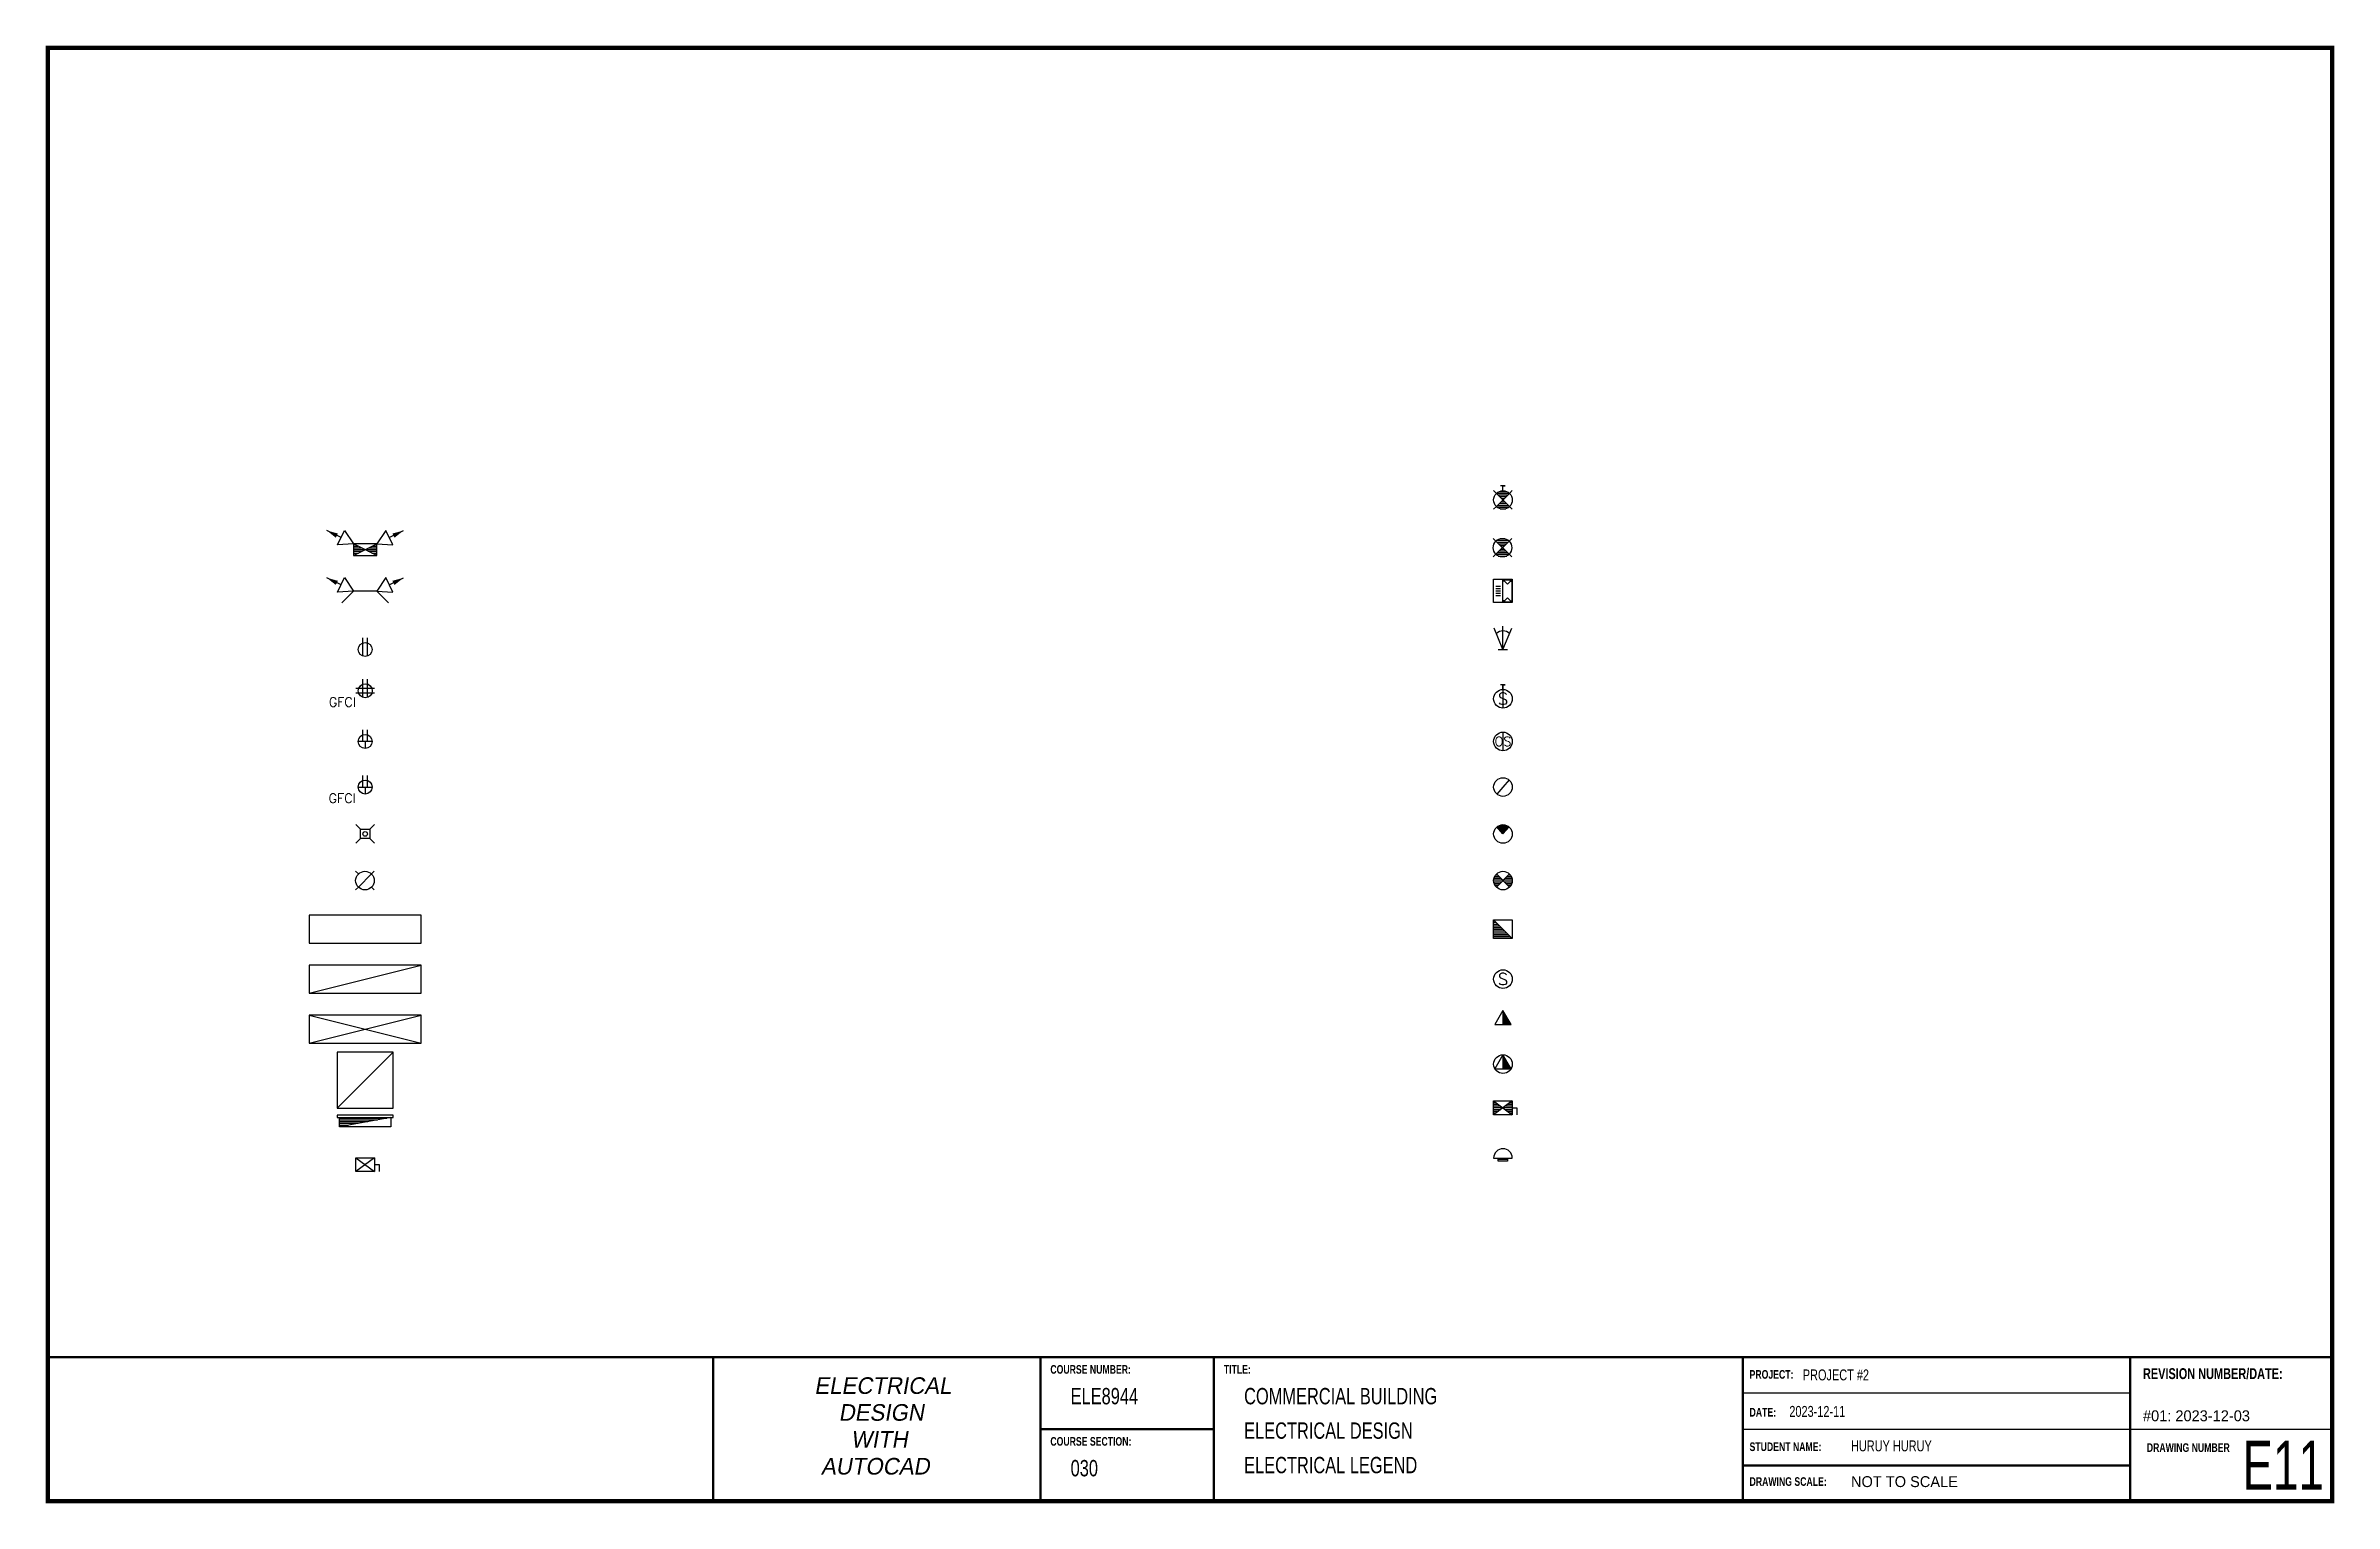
# Paper-space layout 'Legend' of a CAD drawing. Header units: millimetres. Extents: x 1 to 422, y 1 to 270.
# The model-space entities are those that its viewports show. They can reach past a viewport. Long polylines and large blocks are cut down to what shows.
import ezdxf
from ezdxf.enums import TextEntityAlignment as Align

# ---------------------------------------------------------------- set-up
doc = ezdxf.new("R2010")
doc.units = ezdxf.units.MM
for name, color, linetype in [('A-TL-LIN-BRDR', 5, 'Continuous'), ('A-TL-LIN-HORZ', 5, 'Continuous'), ('A-TL-LOGO', 5, 'Continuous'), ('A-TL-TXT-ARCH', 250, 'Continuous'), ('A-TL-TXT-RED', 1, 'Continuous'), ('A-VP-VPRT', 5, 'Continuous'), ('E-NW-TAB-CCT', 5, 'Continuous')]:
    doc.layers.add(name, color=color, linetype=linetype)
doc.styles.add('ARCH', font='comic.ttf')
doc.styles.add('ROMANS 100', font='romans.shx', dxfattribs={"height": 100})
doc.styles.add('ROMANS 125', font='romans.shx', dxfattribs={"height": 125})
doc.styles.add('TITLE', font='_romant.shx', dxfattribs={"oblique": 10, "bigfont": 'bigfont.shx'})
doc.styles.add('UNIV2', font='', dxfattribs={"width": 0.75, "height": 0.09375})
doc.styles.get('UNIV2').set_extended_font_data('Univers-Light-Normal', bold=True)

# ---------------------------------------------------------------- blocks, each defined once
blk = doc.blocks.new('TITLEBLOCK TABLOID 17X11')
at = {"layer": 'A-TL-LIN-BRDR', "const_width": 79.4}
blk.add_lwpolyline([(0, 0), (41910, 0), (41910, 26670), (0, 26670)], close=True, dxfattribs=at)
at = {"layer": 'A-TL-LIN-BRDR', "const_width": 41.5}
for points in [[(-2, 2642), (41910, 2642)], [(12208, 2642), (12208, 0)], [(18210, 2642), (18210, 0)], [(21393, 2642), (21393, 0)], [(31100, 2642), (31100, 0)], [(38207, 2642), (38207, 0)], [(18210, 1321), (21393, 1321)]]:
    blk.add_lwpolyline(points, dxfattribs=at)
at = {"layer": 'A-TL-LIN-HORZ'}
for p, q in [((38207, 1979), (31100, 1979)), ((41910, 1315), (31100, 1315))]:
    blk.add_line(p, q, dxfattribs=at)
at = {"layer": 'A-TL-LIN-HORZ', "const_width": 41.5}
blk.add_lwpolyline([(38207, 652), (31100, 652)], dxfattribs=at)
at = {"layer": 'A-TL-TXT-ARCH', "style": 'ARCH', "width": 0.75}
for tag, p, height in [('PROJECT#', (32199, 2216), 200), ('COURSE', (18765, 1776), 300), ('TITLE1', (21948, 1776), 300), ('YYYY-MM-DD', (31952, 1546), 200), ('TITLE2', (21948, 1143), 300), ('FULL_NAME', (33083, 913), 200), ('SECTION', (18765, 455), 300), ('TITLE3', (21948, 511), 300)]:
    blk.add_attdef(tag, p, '', height=height, dxfattribs=at)
at = {"layer": 'A-TL-TXT-ARCH', "style": 'ARCH'}
for tag, p in [('REVISION', (38440, 1465)), ('SCALE', (33083, 257))]:
    blk.add_attdef(tag, p, '', height=200, dxfattribs=at)
at = {"layer": 'A-TL-TXT-ARCH', "style": 'ARCH', "width": 0.7}
blk.add_attdef('#', text='', height=900, dxfattribs=at).set_placement((41014, 658), align=Align.MIDDLE_CENTER)
at = {"layer": 'A-TL-TXT-RED', "style": 'TITLE', "oblique": 10}
for s, p in [('ELECTRICAL', (14061, 1967)), ('DESIGN', (14508, 1474)), ('WITH ', (14732, 980)), ('AUTOCAD', (14183, 487))]:
    blk.add_text(s, height=304.8, dxfattribs=at).set_placement(p)
at = {"layer": 'A-TL-TXT-RED', "style": 'UNIV2', "width": 0.75}
for s, height, p in [('COURSE NUMBER:', 158.75, (18393, 2337)), ('TITLE:', 158.8, (21576, 2337)), ('PROJECT:', 158.8, (31222, 2245)), ('REVISION NUMBER/DATE:', 200, (38440, 2239)), ('DATE:', 158.8, (31222, 1551)), ('COURSE SECTION:', 158.75, (18393, 1016)), ('STUDENT NAME:', 158.75, (31222, 918)), ('DRAWING NUMBER', 158.75, (38511, 902)), ('DRAWING SCALE:', 158.75, (31222, 279))]:
    blk.add_text(s, height=height, dxfattribs=at).set_placement(p)
blk = doc.blocks.new('*U288')
for p, q in [((25, 0), (-25, 0)), ((0, 0), (0, -200)), ((0, -50), (0, 0)), ((0, 0), (25, 0)), ((0, -50), (0, -250))]:
    blk.add_line(p, q)
blk.add_circle((0, -150), 100)
at = {"style": 'ROMANS 125'}
blk.add_text('S', height=125, dxfattribs=at).set_placement((0, -150), align=Align.MIDDLE_CENTER)
at = {"style": 'ROMANS 100'}
for tag, p in [('CIRCUIT', (1, -234)), ('ROOM', (1, -359)), ('SPECIAL', (1, -469))]:
    blk.add_attdef(tag, text='', height=100, dxfattribs=at).set_placement(p, align=Align.TOP_CENTER)
blk = doc.blocks.new('*U274')
at = {"transparency": 33554687}
h = blk.add_hatch(dxfattribs=at)
h.set_pattern_fill('LINE', color=256, scale=150)
h.set_pattern_definition([(0, (0, 0), (0, 18.75), [])])
h.paths.add_polyline_path([(-71, 71), (0, 0), (71, 71, 0.414214)])
h.paths.add_polyline_path([(-71, -71, 0.414214), (71, -71), (0, 0)])
for p, q in [((-100, 100), (-71, 71)), ((71, 71), (-71, -71)), ((-71, 71), (71, -71)), ((25, 150), (-25, 150)), ((0, 100), (0, 150)), ((0, 150), (25, 150)), ((100, 100), (71, 71)), ((-71, -71), (-100, -100)), ((71, -71), (100, -100))]:
    blk.add_line(p, q)
blk.add_circle((0, 0), 100)
blk = doc.blocks.new('*U273')
at = {"transparency": 33554687}
h = blk.add_hatch(dxfattribs=at)
h.set_pattern_fill('LINE', color=256, scale=150)
h.set_pattern_definition([(0, (-22805.316, -22524.634), (0, 18.75), [])])
h.paths.add_polyline_path([(-125, 125), (-125, 0), (0, 62)])
h.paths.add_polyline_path([(125, 125), (0, 62), (125, 0)])
for p, q in [((-259, 192), (-411, 268)), ((259, 192), (411, 268)), ((125, 125), (-125, 125)), ((-125, 125), (-125, 0)), ((-125, 0), (125, 125)), ((125, 0), (-125, 125)), ((125, 0), (-125, 125)), ((-125, 0), (125, 0)), ((125, 0), (125, 125))]:
    blk.add_line(p, q)
for points in [[(-304, 214, 50, 0, 0), (-411, 268, 0, 0, 0)], [(304, 214, 50, 0, 0), (411, 268, 0, 0, 0)]]:
    blk.add_lwpolyline(points, format="xyseb")
for points in [[(-125, 125), (-298, 115), (-220, 270)], [(125, 125), (298, 115), (220, 270)]]:
    blk.add_lwpolyline(points, close=True)
at = {"style": 'ROMANS 100', "flags": 1}
for tag, p in [('BATTERYPACK', (5, -176)), ('ROOM', (15, -306)), ('SPECIAL', (15, -453))]:
    blk.add_attdef(tag, text='', height=100, dxfattribs=at).set_placement(p, align=Align.TOP_CENTER)
at = {"style": 'ROMANS 100'}
blk.add_attdef('CIRCUIT', text='', height=100, dxfattribs=at).set_placement((15, -40), align=Align.TOP_CENTER)
blk = doc.blocks.new('*U275')
for p, q in [((-259, 192), (-411, 268)), ((259, 192), (411, 268)), ((-125, 125), (-250, 0)), ((125, 125), (-125, 125)), ((125, 125), (250, 0))]:
    blk.add_line(p, q)
for points in [[(-304, 214, 50, 0, 0), (-411, 268, 0, 0, 0)], [(304, 214, 50, 0, 0), (411, 268, 0, 0, 0)]]:
    blk.add_lwpolyline(points, format="xyseb")
for points in [[(-125, 125), (-298, 115), (-220, 270)], [(125, 125), (298, 115), (220, 270)]]:
    blk.add_lwpolyline(points, close=True)
at = {"style": 'ROMANS 100', "flags": 1}
for tag, p in [('BATTERYPACK', (5, -176)), ('ROOM', (15, -306)), ('SPECIAL', (15, -453))]:
    blk.add_attdef(tag, text='', height=100, dxfattribs=at).set_placement(p, align=Align.TOP_CENTER)
at = {"style": 'ROMANS 100'}
blk.add_attdef('CIRCUIT', text='', height=100, dxfattribs=at).set_placement((15, -40), align=Align.TOP_CENTER)
blk = doc.blocks.new('*U11')
blk.add_line((100, -32), (-100, -32))
blk.add_lwpolyline([(50, -20), (-50, -20), (-50, 0), (50, 0)], close=True)
blk.add_arc((0, -32), 100, 180, 0)
at = {"style": 'ROMANS 100'}
blk.add_attdef('CIRCUIT', text='', height=100, dxfattribs=at).set_placement((1, -225), align=Align.TOP_CENTER)
at = {"style": 'ROMANS 100', "flags": 1}
for tag, p in [('ROOM', (1, -377)), ('SPECIAL', (1, -530))]:
    blk.add_attdef(tag, text='', height=100, dxfattribs=at).set_placement(p, align=Align.TOP_CENTER)
blk = doc.blocks.new('*U276')
at = {"rotation": 180}
blk.add_blockref('*U11', (0, 0), dxfattribs=at)
at = {"style": 'ROMANS 100'}
for tag, p in [('FIREZONE', (7, -17)), ('ROOM', (7, -141)), ('SPECIAL', (7, -273))]:
    blk.add_attdef(tag, text='', height=100, dxfattribs=at).set_placement(p, align=Align.TOP_CENTER)
blk = doc.blocks.new('*U278')
for p, q in [((0, 0), (-65, -76)), ((65, 76), (0, 0))]:
    blk.add_line(p, q)
blk.add_circle((0, 0), 100)
at = {"style": 'ROMANS 100'}
for tag, p in [('FIREZONE', (6, -128)), ('SPECIAL', (6, -363)), ('ROOM', (6, -253))]:
    blk.add_attdef(tag, text='', height=100, dxfattribs=at).set_placement(p, align=Align.TOP_CENTER)
blk = doc.blocks.new('*U279')
at = {"transparency": 33554687}
h = blk.add_hatch(color=256, dxfattribs=at)
h.dxf.hatch_style = 1
h.paths.add_polyline_path([(65, 76, 0.371601), (-65, 76), (0, 0)])
for p, q in [((0, 0), (-65, 76)), ((65, 76), (0, 0))]:
    blk.add_line(p, q)
blk.add_circle((0, 0), 100)
at = {"style": 'ROMANS 100', "flags": 1}
for tag, p in [('FIREZONE', (-6, -123)), ('SPECIAL', (6, -363)), ('ROOM', (6, -253))]:
    blk.add_attdef(tag, text='', height=100, dxfattribs=at).set_placement(p, align=Align.TOP_CENTER)
blk = doc.blocks.new('*U270')
at = {"transparency": 33554687}
h = blk.add_hatch(dxfattribs=at)
h.set_pattern_fill('LINE', color=256, scale=150)
h.set_pattern_definition([(0, (-23364.035, -21347.374), (0, 18.75), [])])
h.paths.add_polyline_path([(-100, -200), (100, -200), (-100, 0)])
for p, q in [((-100, 0), (100, 0)), ((-100, -200), (-100, 0)), ((-100, 0), (100, -200)), ((100, 0), (100, -200)), ((100, -200), (-100, -200))]:
    blk.add_line(p, q)
at = {"style": 'ROMANS 100'}
blk.add_attdef('FIREZONE', text='', height=100, dxfattribs=at).set_placement((3, -226), align=Align.TOP_CENTER)
at = {"style": 'ROMANS 100', "flags": 1}
for tag, p in [('ROOM', (3, -350)), ('SPECIAL', (3, -461))]:
    blk.add_attdef(tag, text='', height=100, dxfattribs=at).set_placement(p, align=Align.TOP_CENTER)
blk = doc.blocks.new('CEILING RECESSED SPEAKER')
blk.add_circle((0, 0), 100)
at = {"style": 'ROMANS 125'}
blk.add_text('S', height=125, dxfattribs=at).set_placement((0, 0), align=Align.MIDDLE_CENTER)
at = {"style": 'ROMANS 100'}
blk.add_attdef('FIREZONE', text='', height=100, dxfattribs=at).set_placement((8, -128), align=Align.TOP_CENTER)
at = {"style": 'ROMANS 100', "flags": 1}
for tag, p in [('SPECIAL', (8, -363)), ('ROOM', (8, -253))]:
    blk.add_attdef(tag, text='', height=100, dxfattribs=at).set_placement(p, align=Align.TOP_CENTER)
blk = doc.blocks.new('*U271')
for p, q in [((0, 0), (-96, 231)), ((0, 0), (0, 250)), ((0, 0), (96, 231)), ((-50, 0), (50, 0))]:
    blk.add_line(p, q)
blk.add_arc((0, 100), 100, 45, 135)
at = {"style": 'ROMANS 100'}
blk.add_attdef('CIRCUIT', text='', height=100, dxfattribs=at).set_placement((31, -39), align=Align.TOP_CENTER)
at = {"style": 'ROMANS 100', "flags": 1}
for tag, p in [('ROOM', (31, -164)), ('SPECIAL', (31, -274))]:
    blk.add_attdef(tag, text='', height=100, dxfattribs=at).set_placement(p, align=Align.TOP_CENTER)
blk = doc.blocks.new('*U272')
for p, q in [((-75, -75), (-25, -75)), ((-75, -100), (-25, -100)), ((-75, -125), (-25, -125)), ((-75, -150), (-25, -150)), ((-75, -175), (-25, -175)), ((0, -245), (0, -5)), ((0, -5), (95, -5)), ((15, -20), (5, -20)), ((15, -20), (15, -10)), ((15, -20), (48, -53)), ((80, -20), (48, -53)), ((80, -20), (80, -10)), ((80, -20), (90, -20)), ((95, -5), (95, -245)), ((95, -245), (0, -245)), ((15, -230), (5, -230)), ((15, -230), (48, -198)), ((15, -230), (15, -240)), ((80, -230), (48, -198)), ((80, -230), (80, -240)), ((80, -230), (90, -230))]:
    blk.add_line(p, q)
blk.add_lwpolyline([(100, 0), (100, -250), (-100, -250), (-100, 0)], close=True)
at = {"style": 'ROMANS 100'}
blk.add_attdef('FIREZONE', text='', height=100, dxfattribs=at).set_placement((8, -272), align=Align.TOP_CENTER)
at = {"style": 'ROMANS 100', "flags": 1}
for tag, p in [('SPECIAL', (8, -507)), ('ROOM', (8, -397))]:
    blk.add_attdef(tag, text='', height=100, dxfattribs=at).set_placement(p, align=Align.TOP_CENTER)
blk = doc.blocks.new('COMBINATION MAGNETIC STARTER')
at = {"transparency": 33554687}
h = blk.add_hatch(dxfattribs=at)
h.set_pattern_fill('LINE', color=256, scale=150)
h.set_pattern_definition([(0, (-23229.699, -19529.58), (0, 18.75), [])])
h.paths.add_polyline_path([(-100, 0), (-100, -150), (0, -75)])
h.paths.add_polyline_path([(0, -75), (100, -150), (100, 0)])
for p, q in [((-100, 0), (100, 0)), ((-100, -150), (-100, 0)), ((-100, 0), (100, -150)), ((100, 0), (-100, -150)), ((100, 0), (100, -150)), ((100, -150), (-100, -150)), ((100, -75), (150, -75)), ((150, -75), (150, -150))]:
    blk.add_line(p, q)
at = {"style": 'ROMANS 100', "flags": 1}
for tag, p in [('ROOM', (6, -178)), ('SPECIAL', (6, -306))]:
    blk.add_attdef(tag, text='', height=100, dxfattribs=at).set_placement(p, align=Align.TOP_CENTER)
blk = doc.blocks.new('RECESSED MOUNTED ELECTRICAL')
h = blk.add_hatch()
h.set_pattern_fill('LINE', color=256, scale=150)
h.set_pattern_definition([(0, (-2909.979, -7585.174), (0, 18.75), [])])
h.paths.add_polyline_path([(-275, 0), (-275, -100), (275, 0)])
for p, q in [((300, 25), (-300, 25)), ((-300, 25), (-300, 0)), ((-300, 0), (300, 0)), ((-275, 0), (275, 0)), ((-275, -100), (-275, 0)), ((275, 0), (-275, -100)), ((275, 0), (275, -100)), ((300, 0), (300, 25)), ((275, -100), (-275, -100))]:
    blk.add_line(p, q)
at = {"style": 'ROMANS 100', "flags": 1}
for tag, p in [('ROOM', (0, -151)), ('CIRCUITS', (0, -266)), ('VOLTAGE', (0, -384)), ('AMPERAGE', (0, -506)), ('SPECIAL', (0, -624))]:
    blk.add_attdef(tag, text='', height=100, dxfattribs=at).set_placement(p, align=Align.MIDDLE_CENTER)
blk = doc.blocks.new('*U269')
at = {"transparency": 33554687}
h = blk.add_hatch(color=256, dxfattribs=at)
h.dxf.hatch_style = 1
h.paths.add_polyline_path([(0, -150), (87, -150), (0, 0)])
blk.add_line((0, 0), (0, -150))
blk.add_lwpolyline([(0, 0), (-87, -150), (87, -150)], close=True)
at = {"style": 'ROMANS 100', "flags": 1}
for tag, p in [('SPECIAL', (8, -305)), ('ROOM', (8, -195))]:
    blk.add_attdef(tag, text='', height=100, dxfattribs=at).set_placement(p, align=Align.TOP_CENTER)
blk = doc.blocks.new('*U286')
at = {"transparency": 33554687}
h = blk.add_hatch(color=256, dxfattribs=at)
h.dxf.hatch_style = 1
h.paths.add_polyline_path([(0, 0), (0, -150), (87, -150)])
blk.add_line((0, 0), (0, -150))
blk.add_lwpolyline([(0, 0), (-87, -150), (87, -150)], close=True)
blk.add_circle((0, -100), 100)
at = {"style": 'ROMANS 100', "flags": 1}
for tag, p in [('SPECIAL', (8, -305)), ('ROOM', (8, -195))]:
    blk.add_attdef(tag, text='', height=100, dxfattribs=at).set_placement(p, align=Align.TOP_CENTER)
blk = doc.blocks.new('*U287')
for p, q in [((-25, -196), (-25, 0)), ((-25, -196), (-25, 0)), ((25, -196), (25, 0))]:
    blk.add_line(p, q)
blk.add_circle((0, -125), 75)
at = {"style": 'ROMANS 100'}
blk.add_attdef('CIRCUIT', text='', height=100, dxfattribs=at).set_placement((-4, -122), align=Align.TOP_CENTER)
at = {"style": 'ROMANS 100', "flags": 1}
for tag, p in [('SPECIAL', (-4, -357)), ('ROOM', (-4, -247))]:
    blk.add_attdef(tag, text='', height=100, dxfattribs=at).set_placement(p, align=Align.TOP_CENTER)
blk = doc.blocks.new('*U289')
for p, q in [((-25, -125), (-25, 0)), ((-25, -125), (-25, 0)), ((25, -125), (25, 0)), ((75, -125), (-75, -125)), ((0, -125), (0, -200))]:
    blk.add_line(p, q)
blk.add_circle((0, -125), 75)
at = {"style": 'ROMANS 100'}
blk.add_attdef('CIRCUIT', text='', height=100, dxfattribs=at).set_placement((-4, -122), align=Align.TOP_CENTER)
at = {"style": 'ROMANS 100', "flags": 1}
for tag, p in [('SPECIAL', (-4, -357)), ('ROOM', (-4, -247))]:
    blk.add_attdef(tag, text='', height=100, dxfattribs=at).set_placement(p, align=Align.TOP_CENTER)
blk = doc.blocks.new('*U290')
for p, q in [((-25, -125), (-25, 0)), ((25, -125), (25, 0)), ((-75, -125), (75, -125)), ((0, -125), (0, -200))]:
    blk.add_line(p, q)
blk.add_circle((0, -125), 75)
at = {"style": 'ROMANS 100'}
blk.add_text('GFCI', height=100, dxfattribs=at).set_placement((-100, -196), align=Align.TOP_RIGHT)
blk.add_attdef('CIRCUIT', text='', height=100, dxfattribs=at).set_placement((-4, -122), align=Align.TOP_CENTER)
at = {"style": 'ROMANS 100', "flags": 1}
for tag, p in [('SPECIAL', (-4, -357)), ('ROOM', (-4, -247))]:
    blk.add_attdef(tag, text='', height=100, dxfattribs=at).set_placement(p, align=Align.TOP_CENTER)
blk = doc.blocks.new('*U267')
for p, q in [((-100, 100), (-50, 50)), ((100, 100), (50, 50)), ((-50, -50), (-100, -100)), ((50, -50), (100, -100))]:
    blk.add_line(p, q)
blk.add_lwpolyline([(-50, 50), (50, 50), (50, -50), (-50, -50)], close=True)
blk.add_circle((0, 0), 25)
at = {"style": 'ROMANS 100'}
blk.add_attdef('CIRCUIT', text='', height=100, dxfattribs=at).set_placement((-4, -122), align=Align.TOP_CENTER)
at = {"style": 'ROMANS 100', "flags": 1}
for tag, p in [('SPECIAL', (-4, -357)), ('ROOM', (-4, -247))]:
    blk.add_attdef(tag, text='', height=100, dxfattribs=at).set_placement(p, align=Align.TOP_CENTER)
blk = doc.blocks.new('*U202')
for p, q in [((-100, 100), (-71, 71)), ((-100, 100), (-71, 71)), ((71, 71), (-71, -71)), ((100, 100), (71, 71)), ((100, 100), (71, 71)), ((-71, -71), (-100, -100)), ((-71, -71), (-100, -100)), ((71, -71), (100, -100)), ((71, -71), (100, -100))]:
    blk.add_line(p, q)
blk.add_circle((0, 0), 100)
blk.add_circle((0, 0), 100)
at = {"style": 'ROMANS 100'}
blk.add_attdef('CIRCUIT', text='', height=100, dxfattribs=at).set_placement((0, 0), align=Align.TOP_CENTER)
at = {"style": 'ROMANS 100', "flags": 1}
for tag, p in [('ROOM', (0, -125)), ('SPECIAL', (0, -235))]:
    blk.add_attdef(tag, text='', height=100, dxfattribs=at).set_placement(p, align=Align.TOP_CENTER)
blk = doc.blocks.new('*U280')
blk.add_lwpolyline([(0, -300), (1200, -300), (1200, 0), (0, 0)], close=True)
at = {"style": 'ROMANS 100'}
blk.add_attdef('CIRCUIT', text='', height=100, dxfattribs=at).set_placement((0, -46), align=Align.TOP_LEFT)
at = {"style": 'ROMANS 100', "flags": 1}
for tag, p in [('SPECIAL', (0, -351)), ('ROOM', (0, -198))]:
    blk.add_attdef(tag, text='', height=100, dxfattribs=at).set_placement(p, align=Align.TOP_LEFT)
blk = doc.blocks.new('*U146')
blk.add_line((0, -300), (1200, 0))
blk.add_lwpolyline([(0, -300), (1200, -300), (1200, 0), (0, 0)], close=True)
at = {"style": 'ROMANS 100'}
blk.add_attdef('CIRCUIT', text='', height=100, dxfattribs=at).set_placement((0, -46), align=Align.TOP_LEFT)
at = {"style": 'ROMANS 100', "flags": 1}
for tag, p in [('SPECIAL', (0, -351)), ('ROOM', (0, -198))]:
    blk.add_attdef(tag, text='', height=100, dxfattribs=at).set_placement(p, align=Align.TOP_LEFT)
blk = doc.blocks.new('*U191')
for p, q in [((0, -300), (1200, 0)), ((0, 0), (1200, -300))]:
    blk.add_line(p, q)
blk.add_lwpolyline([(0, -300), (1200, -300), (1200, 0), (0, 0)], close=True)
at = {"style": 'ROMANS 100'}
blk.add_attdef('CIRCUIT', text='', height=100, dxfattribs=at).set_placement((0, -46), align=Align.TOP_LEFT)
at = {"style": 'ROMANS 100', "flags": 1}
for tag, p in [('SPECIAL', (0, -351)), ('ROOM', (0, -198))]:
    blk.add_attdef(tag, text='', height=100, dxfattribs=at).set_placement(p, align=Align.TOP_LEFT)
blk = doc.blocks.new('*U144')
for p, q in [((0, 0), (0, -600)), ((600, 0), (0, 0)), ((600, 0), (0, -600)), ((600, -600), (600, 0)), ((0, -600), (600, -600))]:
    blk.add_line(p, q)
at = {"style": 'ROMANS 100'}
blk.add_attdef('CIRCUIT', text='', height=100, dxfattribs=at).set_placement((0, -46), align=Align.TOP_LEFT)
at = {"style": 'ROMANS 100', "flags": 1}
for tag, p in [('SPECIAL', (0, -351)), ('ROOM', (0, -198))]:
    blk.add_attdef(tag, text='', height=100, dxfattribs=at).set_placement(p, align=Align.TOP_LEFT)
blk = doc.blocks.new('FUSED DISCONNECT')
for p, q in [((-100, 0), (100, -150)), ((100, 0), (-100, -150)), ((100, -75), (150, -75)), ((150, -75), (150, -150))]:
    blk.add_line(p, q)
blk.add_lwpolyline([(-100, 0), (100, 0), (100, -150), (-100, -150)], close=True)
at = {"style": 'ROMANS 100', "flags": 1}
for tag, p in [('FUSESIZE', (0, -204)), ('ROOM', (0, -325)), ('SPECIAL', (0, -440))]:
    blk.add_attdef(tag, text='', height=100, dxfattribs=at).set_placement(p, align=Align.MIDDLE_CENTER)
blk = doc.blocks.new('*U284')
at = {"transparency": 33554687}
h = blk.add_hatch(dxfattribs=at)
h.set_pattern_fill('LINE', color=256, scale=150)
h.set_pattern_definition([(0, (0, 1e-14), (0, 18.75), [])])
h.paths.add_polyline_path([(-71, 71), (0, 0), (71, 71, 0.414214)])
h.paths.add_polyline_path([(-71, -71, 0.414214), (71, -71), (0, 0)])
for p, q in [((-100, 100), (-71, 71)), ((71, 71), (-71, -71)), ((-71, 71), (71, -71)), ((100, 100), (71, 71)), ((-71, -71), (-100, -100)), ((71, -71), (100, -100))]:
    blk.add_line(p, q)
blk.add_circle((0, 0), 100)
blk = doc.blocks.new('SMOKE ALARM & CO DETECTOR')
h = blk.add_hatch()
h.set_pattern_fill('LINE', color=256, scale=150)
h.set_pattern_definition([(0, (-3038.077, -8218.569), (0, 18.75), [])])
h.paths.add_polyline_path([(-71, 71, 0.198912), (-100, 0, 0.198912), (-71, -71), (0, 0)])
h.paths.add_polyline_path([(0, 0), (71, -71, 0.198912), (100, 0, 0.198912), (71, 71)])
for p, q in [((-71, 71), (71, -71)), ((71, 71), (-71, -71))]:
    blk.add_line(p, q)
blk.add_circle((0, 0), 100)
at = {"style": 'ROMANS 100'}
for tag, p in [('CIRCUIT', (0, -154)), ('SPECIAL', (0, -389)), ('ROOM', (0, -273))]:
    blk.add_attdef(tag, text='', height=100, dxfattribs=at).set_placement(p, align=Align.MIDDLE_CENTER)
blk = doc.blocks.new('OCCUPANCY SENSOR')
for q in [(0, -50), (0, -100)]:
    blk.add_line((0, 100), q)
blk.add_circle((0, 0), 100)
at = {"style": 'ROMANS 100'}
blk.add_text('OS', height=100, dxfattribs=at).set_placement((0, 0), align=Align.MIDDLE_CENTER)
blk.add_attdef('CIRCUIT', text='', height=100, dxfattribs=at).set_placement((1, -84), align=Align.TOP_CENTER)
at = {"style": 'ROMANS 100', "flags": 1}
for tag, p in [('SPECIAL', (1, -319)), ('ROOM', (1, -209))]:
    blk.add_attdef(tag, text='', height=100, dxfattribs=at).set_placement(p, align=Align.TOP_CENTER)
blk = doc.blocks.new('*U285')
for p, q in [((-25, -196), (-25, 0)), ((25, -196), (25, 0)), ((100, -100), (-100, -100)), ((100, -150), (-100, -150))]:
    blk.add_line(p, q)
blk.add_circle((0, -125), 75)
at = {"style": 'ROMANS 100'}
blk.add_text('GFCI', height=100, dxfattribs=at).set_placement((-100, -196), align=Align.TOP_RIGHT)
blk.add_attdef('CIRCUIT', text='', height=100, dxfattribs=at).set_placement((-4, -122), align=Align.TOP_CENTER)
at = {"style": 'ROMANS 100', "flags": 1}
for tag, p in [('SPECIAL', (-4, -357)), ('ROOM', (-4, -247))]:
    blk.add_attdef(tag, text='', height=100, dxfattribs=at).set_placement(p, align=Align.TOP_CENTER)

msp = doc.modelspace()

# ---------------------------------------------------------------- block references
for name, p in [('*U285', (48896.7, 99217.5)), ('*U274', (61097.5, 101139)), ('*U273', (48895.1, 100542.6)), ('*U284', (61092.8, 100627.1)), ('*U275', (48895.1, 100035.4)), ('*U272', (61097.5, 100288.5)), ('*U287', (48895.1, 99659.4)), ('*U271', (61097.5, 99534.4)), ('*U288', (61097.5, 99156.4)), ('*U289', (48895.1, 98673.6)), ('OCCUPANCY SENSOR', (61097.5, 98548.6)), ('*U290', (48895.1, 98184.4)), ('*U278', (61097.5, 98059.4)), ('*U279', (61097.5, 97556)), ('*U202', (48893.3, 97055.7)), ('SMOKE ALARM & CO DETECTOR', (61097.5, 97055.7)), ('*U280', (48295.1, 96683.5)), ('*U270', (61097.5, 96633.5)), ('*U146', (48295.1, 96149)), ('CEILING RECESSED SPEAKER', (61097.5, 95999)), ('*U269', (61097.5, 95662)), ('*U191', (48295.1, 95611)), ('*U144', (48595.1, 95214.5)), ('*U286', (61097.5, 95187)), ('COMBINATION MAGNETIC STARTER', (61097.5, 94693)), ('RECESSED MOUNTED ELECTRICAL', (48895.1, 94516)), ('*U276', (61097.5, 94047.5)), ('FUSED DISCONNECT', (48895.1, 94083.5))]:
    msp.add_blockref(name, p)
at = {"rotation": 180}
msp.add_blockref('*U267', (48895.1, 97556), dxfattribs=at)

psp = doc.layouts.new('Legend')

# ---------------------------------------------------------------- block references
at = {"layer": 'A-TL-LOGO'}
ref = psp.add_blockref('TITLEBLOCK TABLOID 17X11', (1.28, 1.65), dxfattribs=dict(at, xscale=0.01003927131073935, yscale=0.01003927131073935, zscale=0.01003927131073935))
ref.add_attrib('COURSE', 'ELE8944', (189.66, 19.48), dxfattribs={"layer": 'A-TL-TXT-ARCH', "height": 3.012, "style": 'ARCH', "width": 0.75})
ref.add_attrib('SECTION', '030', (189.66, 6.21), dxfattribs={"layer": 'A-TL-TXT-ARCH', "height": 3.012, "style": 'ARCH', "width": 0.75})
ref.add_attrib('TITLE1', 'COMMERCIAL BUILDING', (221.62, 19.48), dxfattribs={"layer": 'A-TL-TXT-ARCH', "height": 3.0118, "style": 'ARCH', "width": 0.75})
ref.add_attrib('TITLE2', 'ELECTRICAL DESIGN', (221.62, 13.13), dxfattribs={"layer": 'A-TL-TXT-ARCH', "height": 3.0118, "style": 'ARCH', "width": 0.75})
ref.add_attrib('TITLE3', 'ELECTRICAL LEGEND', (221.62, 6.78), dxfattribs={"layer": 'A-TL-TXT-ARCH', "height": 3.0118, "style": 'ARCH', "width": 0.75})
ref.add_attrib('PROJECT#', 'PROJECT #2', (324.53, 23.89), dxfattribs={"layer": 'A-TL-TXT-ARCH', "height": 2.008, "style": 'ARCH', "width": 0.75})
ref.add_attrib('YYYY-MM-DD', '2023-12-11', (322.05, 17.17), dxfattribs={"layer": 'A-TL-TXT-ARCH', "height": 2.008, "style": 'ARCH', "width": 0.75})
ref.add_attrib('FULL_NAME', 'HURUY HURUY ', (333.41, 10.82), dxfattribs={"layer": 'A-TL-TXT-ARCH', "height": 2.0079, "style": 'ARCH', "width": 0.75})
ref.add_attrib('SCALE', 'NOT TO SCALE', (333.41, 4.23), dxfattribs={"layer": 'A-TL-TXT-ARCH', "height": 2.0079, "style": 'ARCH'})
ref.add_attrib('REVISION', '#01: 2023-12-03', (387.19, 16.36), dxfattribs={"layer": 'A-TL-TXT-ARCH', "height": 2.0079, "style": 'ARCH'})
ref.add_attrib('#', 'E11', dxfattribs={"layer": 'A-TL-TXT-ARCH', "height": 9, "style": 'ARCH', "width": 0.7}).set_placement((413.02, 8.25), align=Align.MIDDLE_CENTER)

# ---------------------------------------------------------------- viewports
at = {"layer": 'A-VP-VPRT'}
psp.add_viewport(center=(211.65, 148.79), size=(420.75, 241.2208), view_center_point=(57741, 98966.31), view_height=14044.0464, status=3, dxfattribs=at)
at = {"layer": 'E-NW-TAB-CCT'}
psp.add_viewport(center=(211.65, 148.79), size=(420.75, 241.2208), view_center_point=(9940.11, 49249.91), view_height=10858.2227, dxfattribs=at)

doc.saveas('drawing.dxf')
